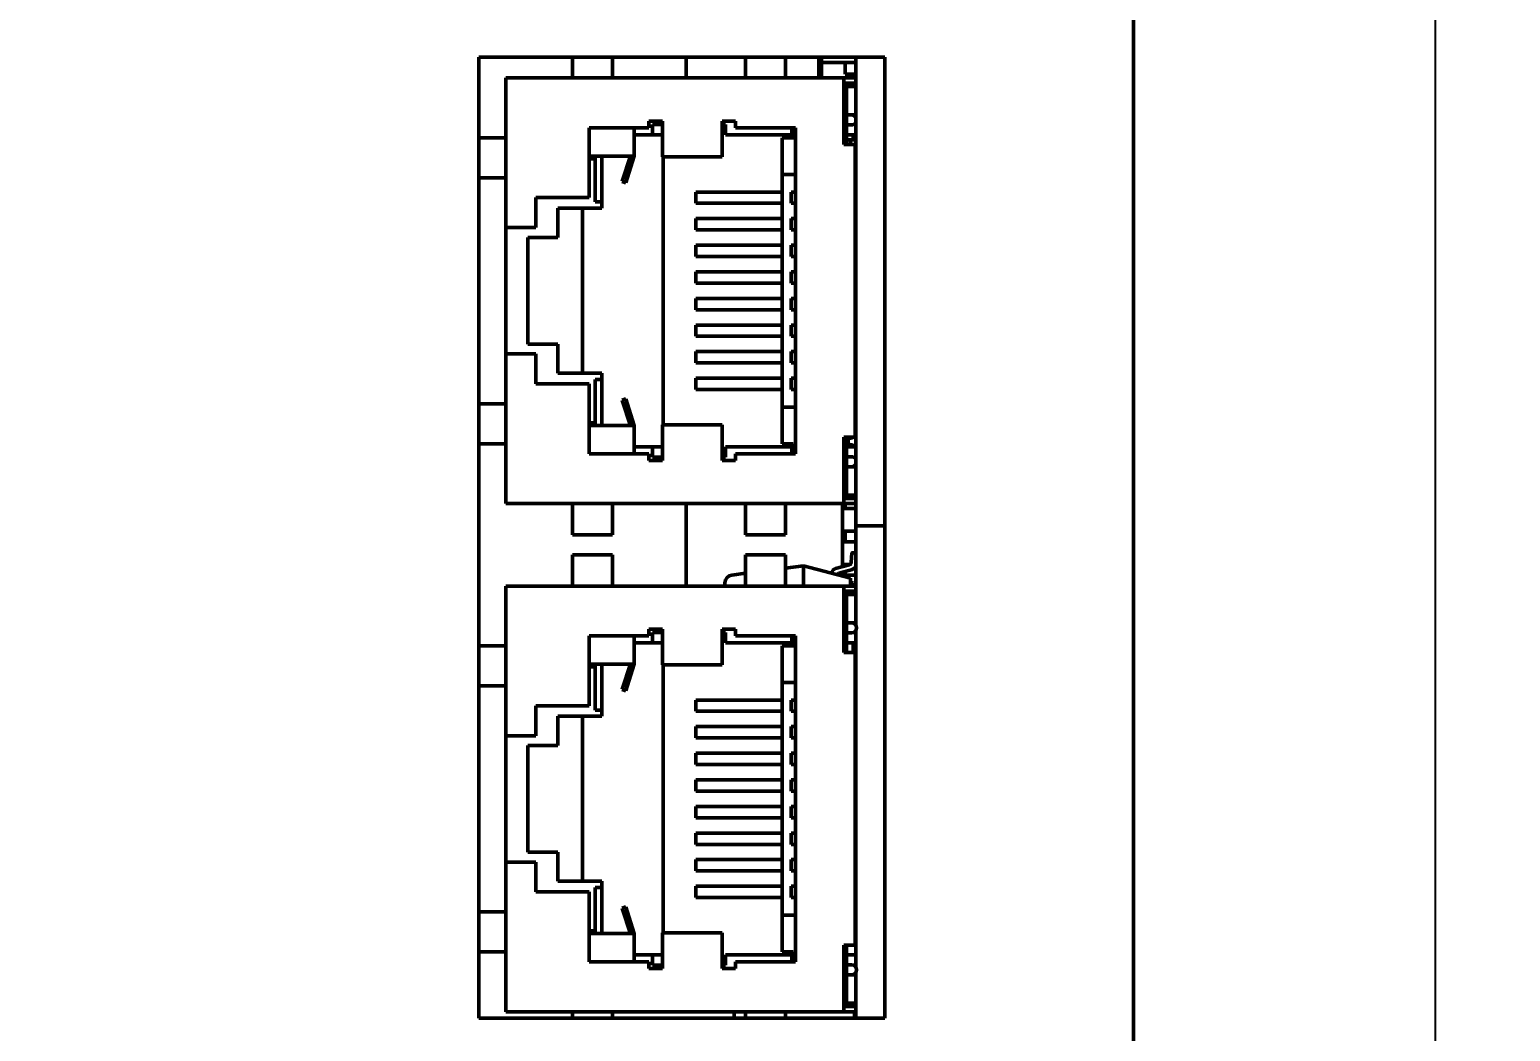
# Model space of a CAD drawing. Header units: millimetres. Extents: x 2121 to 4904, y 892 to 1933.
# Drawn here: x 2297 to 2410, y 1481.3 to 1557.8 of the extents above; entities that cross this region are included whole.
import ezdxf

# ---------------------------------------------------------------- set-up
doc = ezdxf.new("R2010")
doc.units = ezdxf.units.MM
doc.header["$LTSCALE"] = 1.8
doc.layers.add('외형선(ISO)', color=7, linetype='Continuous', lineweight=50)
doc.layers.add('치수(ISO)', color=7, linetype='Continuous', lineweight=25)
doc.styles.add('주 문자 (ISO)', font='')
doc.styles.add('주 텍스트 (ISO)', font='')
doc.styles.get('주 문자 (ISO)').set_extended_font_data('Tahoma')
doc.styles.get('주 텍스트 (ISO)').set_extended_font_data('Tahoma')
doc.dimstyles.new('기본값 (ISO)', dxfattribs={"dimscale": 1.8, "dimtxt": 3.5, "dimasz": 2.5, "dimexe": 3.175, "dimexo": 0, "dimgap": 0.762, "dimtad": 1, "dimrnd": 1e-08, "dimzin": 0, "dimtxsty": '주 텍스트 (ISO)', "dimcen": 0.09, "dimdle": 10, "dimclrd": 256, "dimclre": 256, "dimclrt": 256, "dimazin": 0, "dimtfac": 1.001486, "dimtmove": 0, "dimatfit": 3, "dimfxl": 1, "dimtolj": 1, "dimtzin": 0, "dimlwd": -1, "dimlwe": -1, "dimarcsym": 0})

# ---------------------------------------------------------------- blocks, each defined once
blk = doc.blocks.new('*D685')
at = {"layer": 'Defpoints', "color": 0}
for p in [(2296.96, 1640.94), (2404.33, 1640.94), (2379.76, 1292.84)]:
    blk.add_point(p, dxfattribs=at)
at = {"layer": '치수(ISO)', "color": 7}
for p, q in [((2296.96, 1640.94), (2410.04, 1640.94)), ((2404.33, 1297.34), (2404.33, 1636.44)), ((2379.76, 1292.84), (2410.04, 1292.84))]:
    blk.add_line(p, q, dxfattribs=at)
for points in [[(2405.08, 1636.44), (2403.58, 1636.44), (2404.33, 1640.94)], [(2403.58, 1297.34), (2405.08, 1297.34), (2404.33, 1292.84)]]:
    blk.add_solid(points, dxfattribs=at)
at = {"layer": '치수(ISO)', "insert": (2399.8, 1466.89), "char_height": 6.3, "attachment_point": 5, "rotation": 90, "style": '주 문자 (ISO)'}
blk.add_mtext('\\A1;174', dxfattribs=at)

msp = doc.modelspace()

# ---------------------------------------------------------------- linework, layer by layer
at = {"layer": '외형선(ISO)'}
for p, q in [((2381.26, 1300.94), (2381.26, 1650.94)), ((2331.26, 1482.34), (2331.26, 1555.74)), ((2331.26, 1555.74), (2362.26, 1555.74)), ((2338.42, 1555.74), (2338.42, 1554.75)), ((2338.42, 1555.74), (2338.42, 1555.74)), ((2341.47, 1555.74), (2341.47, 1555.74)), ((2341.47, 1555.74), (2341.47, 1554.75)), ((2347.11, 1554.14), (2347.11, 1555.74)), ((2351.63, 1555.74), (2351.63, 1554.75)), ((2351.63, 1555.74), (2351.63, 1555.74)), ((2354.68, 1555.74), (2354.68, 1555.74)), ((2354.68, 1555.74), (2354.68, 1554.75)), ((2357.24, 1555.74), (2357.24, 1554.14)), ((2357.44, 1555.32), (2357.44, 1555.74)), ((2359.24, 1555.32), (2357.44, 1555.32)), ((2357.44, 1554.14), (2357.44, 1555.32)), ((2359.24, 1555.32), (2360.06, 1555.32)), ((2359.24, 1555.32), (2359.24, 1555.32)), ((2359.24, 1554.44), (2359.24, 1555.32)), ((2360.06, 1555.74), (2360.06, 1519.94)), ((2362.26, 1555.74), (2362.26, 1482.34)), ((2333.34, 1554.14), (2359.15, 1554.14)), ((2333.34, 1542.71), (2333.34, 1554.14)), ((2338.42, 1554.14), (2338.42, 1554.75)), ((2341.47, 1554.14), (2341.47, 1554.75)), ((2351.63, 1554.14), (2351.63, 1554.75)), ((2354.68, 1554.14), (2354.68, 1554.75)), ((2359.15, 1554.14), (2360.06, 1554.14)), ((2359.15, 1554.14), (2359.15, 1549.06)), ((2359.15, 1553.75), (2360.06, 1553.75)), ((2359.24, 1554.44), (2360.06, 1554.44)), ((2359.67, 1553.75), (2359.67, 1553.48)), ((2360.04, 1554.44), (2360.04, 1554.14)), ((2359.15, 1553.64), (2359.35, 1553.64)), ((2359.35, 1553.64), (2359.35, 1549.8)), ((2360.06, 1553.48), (2359.35, 1553.48)), ((2344.26, 1550.84), (2344.26, 1550.33)), ((2345.28, 1550.84), (2344.26, 1550.84)), ((2345.28, 1550.59), (2344.52, 1550.59)), ((2344.52, 1550.59), (2344.52, 1549.8)), ((2345.28, 1550.33), (2345.28, 1550.84)), ((2349.85, 1550.33), (2349.85, 1550.84)), ((2350.87, 1550.84), (2349.85, 1550.84)), ((2350.1, 1550.59), (2349.85, 1550.59)), ((2350.1, 1549.8), (2350.1, 1550.59)), ((2350.87, 1550.33), (2350.87, 1550.84)), ((2359.73, 1551.33), (2359.35, 1551.33)), ((2359.35, 1550.56), (2359.73, 1550.56)), ((2360.06, 1551.33), (2359.73, 1551.33)), ((2331.74, 1549.57), (2331.26, 1549.57)), ((2332.73, 1549.57), (2331.74, 1549.57)), ((2332.73, 1549.57), (2333.34, 1549.57)), ((2339.69, 1550.33), (2339.69, 1545)), ((2344.26, 1550.33), (2339.69, 1550.33)), ((2343.14, 1549.8), (2343.14, 1550.33)), ((2344.52, 1549.8), (2343.14, 1549.8)), ((2343.14, 1548.18), (2343.14, 1549.8)), ((2345.28, 1549.8), (2344.52, 1549.8)), ((2345.28, 1550.33), (2345.28, 1549.75)), ((2345.28, 1548.36), (2345.28, 1549.75)), ((2349.85, 1550.33), (2349.85, 1549.75)), ((2349.85, 1548.36), (2349.85, 1549.75)), ((2355.18, 1549.8), (2350.1, 1549.8)), ((2355.44, 1550.33), (2350.87, 1550.33)), ((2355.44, 1549.57), (2354.42, 1549.57)), ((2354.42, 1549.57), (2354.42, 1546.78)), ((2355.18, 1549.8), (2355.18, 1550.33)), ((2355.18, 1549.8), (2355.44, 1549.8)), ((2355.44, 1525.44), (2355.44, 1550.33)), ((2359.15, 1549.8), (2359.35, 1549.8)), ((2359.25, 1549.57), (2359.15, 1549.57)), ((2359.25, 1549.06), (2359.25, 1549.57)), ((2359.35, 1549.06), (2359.35, 1549.8)), ((2360.06, 1549.8), (2359.35, 1549.8)), ((2359.35, 1549.42), (2359.68, 1549.42)), ((2359.66, 1549.06), (2359.66, 1549.42)), ((2359.68, 1549.42), (2359.86, 1549.42)), ((2359.86, 1549.8), (2359.86, 1549.42)), ((2359.86, 1549.42), (2360.06, 1549.42)), ((2340.52, 1548.18), (2339.69, 1548.18)), ((2340.15, 1548.18), (2340.15, 1547.97)), ((2340.52, 1548.18), (2343.14, 1548.18)), ((2340.65, 1548.18), (2340.65, 1544.67)), ((2342.21, 1546.23), (2342.84, 1548.18)), ((2343.14, 1548.18), (2342.48, 1546.14)), ((2345.28, 1548.36), (2345.28, 1548.12)), ((2349.85, 1548.12), (2345.28, 1548.12)), ((2345.33, 1527.65), (2345.33, 1548.12)), ((2349.85, 1548.36), (2349.85, 1548.12)), ((2360.01, 1549.06), (2359.15, 1549.06)), ((2360.01, 1526.71), (2360.01, 1549.06)), ((2360.01, 1548.94), (2360.06, 1548.94)), ((2360.06, 1548.29), (2360.01, 1548.29)), ((2340.15, 1547.97), (2339.69, 1547.97)), ((2340.15, 1547.97), (2340.15, 1544.67)), ((2360.01, 1547.8), (2360.06, 1547.8)), ((2331.74, 1546.52), (2331.26, 1546.52)), ((2332.73, 1546.52), (2331.74, 1546.52)), ((2332.73, 1546.52), (2333.34, 1546.52)), ((2342.48, 1546.14), (2342.21, 1546.23)), ((2354.42, 1546.78), (2355.44, 1546.78)), ((2354.42, 1529), (2354.42, 1546.78)), ((2360.01, 1546.88), (2360.06, 1546.88)), ((2360.01, 1546.75), (2360.06, 1546.75)), ((2360.06, 1546.29), (2360.01, 1546.29)), ((2335.63, 1545), (2335.63, 1542.71)), ((2339.69, 1545), (2335.63, 1545)), ((2347.84, 1544.57), (2347.84, 1545.43)), ((2347.84, 1545.43), (2354.42, 1545.43)), ((2355.11, 1544.57), (2355.11, 1545.43)), ((2355.44, 1545.43), (2355.11, 1545.43)), ((2360.01, 1545.75), (2360.06, 1545.75)), ((2360.06, 1545.41), (2360.01, 1545.41)), ((2337.3, 1544.19), (2337.3, 1541.95)), ((2337.3, 1544.19), (2340.65, 1544.19)), ((2339.18, 1531.59), (2339.18, 1544.19)), ((2340.15, 1544.67), (2340.65, 1544.67)), ((2340.65, 1544.19), (2340.65, 1544.67)), ((2347.84, 1544.57), (2354.42, 1544.57)), ((2355.44, 1544.57), (2355.11, 1544.57)), ((2360.06, 1544.54), (2360.01, 1544.54)), ((2360.01, 1544.34), (2360.06, 1544.34)), ((2360.06, 1544.29), (2360.01, 1544.29)), ((2360.01, 1543.75), (2360.06, 1543.75)), ((2333.34, 1533.06), (2333.34, 1542.71)), ((2333.34, 1542.71), (2335.63, 1542.71)), ((2347.84, 1542.54), (2347.84, 1543.4)), ((2347.84, 1543.4), (2354.42, 1543.4)), ((2347.84, 1542.54), (2354.42, 1542.54)), ((2355.11, 1542.54), (2355.11, 1543.4)), ((2355.44, 1543.4), (2355.11, 1543.4)), ((2355.44, 1542.54), (2355.11, 1542.54)), ((2360.06, 1543.37), (2360.01, 1543.37)), ((2360.06, 1542.51), (2360.01, 1542.51)), ((2335.02, 1541.95), (2335.02, 1533.82)), ((2337.3, 1541.95), (2335.02, 1541.95)), ((2347.84, 1540.5), (2347.84, 1541.37)), ((2347.84, 1541.37), (2354.42, 1541.37)), ((2355.11, 1540.5), (2355.11, 1541.37)), ((2355.44, 1541.37), (2355.11, 1541.37)), ((2360.01, 1541.8), (2360.06, 1541.8)), ((2360.01, 1541.75), (2360.06, 1541.75)), ((2360.06, 1541.34), (2360.01, 1541.34)), ((2347.84, 1540.5), (2354.42, 1540.5)), ((2355.44, 1540.5), (2355.11, 1540.5)), ((2360.06, 1540.48), (2360.01, 1540.48)), ((2360.06, 1540.29), (2360.01, 1540.29)), ((2360.01, 1540.18), (2360.06, 1540.18)), ((2347.84, 1538.47), (2347.84, 1539.34)), ((2347.84, 1539.34), (2354.42, 1539.34)), ((2355.11, 1538.47), (2355.11, 1539.34)), ((2355.44, 1539.34), (2355.11, 1539.34)), ((2360.06, 1539.31), (2360.01, 1539.31)), ((2347.84, 1538.47), (2354.42, 1538.47)), ((2355.44, 1538.47), (2355.11, 1538.47)), ((2360.06, 1538.45), (2360.01, 1538.45)), ((2360.06, 1538.29), (2360.01, 1538.29)), ((2347.84, 1536.44), (2347.84, 1537.3)), ((2347.84, 1537.3), (2354.42, 1537.3)), ((2355.11, 1536.44), (2355.11, 1537.3)), ((2355.44, 1537.3), (2355.11, 1537.3)), ((2360.01, 1537.75), (2360.06, 1537.75)), ((2360.01, 1537.64), (2360.06, 1537.64)), ((2360.06, 1537.28), (2360.01, 1537.28)), ((2347.84, 1536.44), (2354.42, 1536.44)), ((2355.44, 1536.44), (2355.11, 1536.44)), ((2360.06, 1536.42), (2360.01, 1536.42)), ((2347.84, 1534.41), (2347.84, 1535.27)), ((2347.84, 1535.27), (2354.42, 1535.27)), ((2355.11, 1534.41), (2355.11, 1535.27)), ((2355.44, 1535.27), (2355.11, 1535.27)), ((2360.06, 1535.25), (2360.01, 1535.25)), ((2335.02, 1533.82), (2337.3, 1533.82)), ((2337.3, 1533.82), (2337.3, 1531.59)), ((2347.84, 1534.41), (2354.42, 1534.41)), ((2355.44, 1534.41), (2355.11, 1534.41)), ((2360.06, 1534.38), (2360.01, 1534.38)), ((2360.01, 1534.18), (2360.06, 1534.18)), ((2333.34, 1533.06), (2335.63, 1533.06)), ((2333.34, 1521.63), (2333.34, 1533.06)), ((2335.63, 1533.06), (2335.63, 1530.78)), ((2347.84, 1532.38), (2347.84, 1533.24)), ((2347.84, 1533.24), (2354.42, 1533.24)), ((2347.84, 1532.38), (2354.42, 1532.38)), ((2355.11, 1532.38), (2355.11, 1533.24)), ((2355.44, 1533.24), (2355.11, 1533.24)), ((2355.44, 1532.38), (2355.11, 1532.38)), ((2360.06, 1533.21), (2360.01, 1533.21)), ((2360.06, 1532.35), (2360.01, 1532.35)), ((2340.65, 1531.59), (2337.3, 1531.59)), ((2340.65, 1531.11), (2340.65, 1531.59)), ((2347.84, 1530.34), (2347.84, 1531.21)), ((2347.84, 1531.21), (2354.42, 1531.21)), ((2355.11, 1530.34), (2355.11, 1531.21)), ((2355.44, 1531.21), (2355.11, 1531.21)), ((2360.01, 1531.64), (2360.06, 1531.64)), ((2360.06, 1531.18), (2360.01, 1531.18)), ((2335.63, 1530.78), (2339.69, 1530.78)), ((2339.69, 1530.78), (2339.69, 1525.44)), ((2340.15, 1527.8), (2340.15, 1531.11)), ((2340.65, 1531.11), (2340.15, 1531.11)), ((2340.65, 1531.11), (2340.65, 1527.6)), ((2347.84, 1530.34), (2354.42, 1530.34)), ((2355.44, 1530.34), (2355.11, 1530.34)), ((2360.06, 1530.32), (2360.01, 1530.32)), ((2331.74, 1529.25), (2331.26, 1529.25)), ((2332.73, 1529.25), (2331.74, 1529.25)), ((2332.73, 1529.25), (2333.34, 1529.25)), ((2342.21, 1529.54), (2342.48, 1529.63)), ((2342.84, 1527.6), (2342.21, 1529.54)), ((2342.48, 1529.63), (2343.14, 1527.6)), ((2354.42, 1529), (2355.44, 1529)), ((2354.42, 1529), (2354.42, 1526.2)), ((2340.15, 1527.8), (2339.69, 1527.8)), ((2340.15, 1527.6), (2340.15, 1527.8)), ((2340.52, 1527.6), (2339.69, 1527.6)), ((2340.52, 1527.6), (2343.14, 1527.6)), ((2343.14, 1527.6), (2343.14, 1525.98)), ((2345.28, 1527.65), (2345.28, 1527.41)), ((2349.85, 1527.65), (2345.28, 1527.65)), ((2345.28, 1526.02), (2345.28, 1527.41)), ((2349.85, 1527.65), (2349.85, 1527.41)), ((2349.85, 1526.02), (2349.85, 1527.41)), ((2359.15, 1521.63), (2359.15, 1526.71)), ((2360.01, 1526.71), (2359.15, 1526.71)), ((2359.25, 1526.2), (2359.25, 1526.71)), ((2359.35, 1525.98), (2359.35, 1526.71)), ((2359.46, 1526.71), (2359.46, 1525.98)), ((2331.74, 1526.2), (2331.26, 1526.2)), ((2332.73, 1526.2), (2331.74, 1526.2)), ((2332.73, 1526.2), (2333.34, 1526.2)), ((2343.14, 1525.98), (2344.52, 1525.98)), ((2343.14, 1525.44), (2343.14, 1525.98)), ((2344.52, 1525.98), (2344.52, 1525.19)), ((2345.28, 1525.98), (2344.52, 1525.98)), ((2345.28, 1526.02), (2345.28, 1525.44)), ((2349.85, 1526.02), (2349.85, 1525.44)), ((2355.18, 1525.98), (2350.1, 1525.98)), ((2350.1, 1525.19), (2350.1, 1525.98)), ((2354.42, 1526.2), (2355.28, 1526.2)), ((2355.18, 1525.98), (2355.28, 1525.98)), ((2355.18, 1525.44), (2355.18, 1525.98)), ((2355.28, 1526.2), (2355.28, 1525.44)), ((2359.15, 1526.2), (2359.25, 1526.2)), ((2359.15, 1525.98), (2359.35, 1525.98)), ((2359.35, 1525.98), (2359.35, 1522.14)), ((2360.06, 1525.98), (2359.35, 1525.98)), ((2339.69, 1525.44), (2344.26, 1525.44)), ((2344.26, 1525.44), (2344.26, 1524.93)), ((2344.26, 1524.93), (2345.28, 1524.93)), ((2344.52, 1525.19), (2345.28, 1525.19)), ((2345.28, 1524.93), (2345.28, 1525.44)), ((2349.85, 1524.93), (2349.85, 1525.44)), ((2349.85, 1525.19), (2350.1, 1525.19)), ((2349.85, 1524.93), (2350.87, 1524.93)), ((2350.87, 1525.44), (2355.44, 1525.44)), ((2350.87, 1524.93), (2350.87, 1525.44)), ((2359.73, 1525.21), (2359.35, 1525.21)), ((2359.35, 1524.45), (2359.73, 1524.45)), ((2360.06, 1524.45), (2359.73, 1524.45)), ((2359.15, 1522.14), (2359.35, 1522.14)), ((2360.06, 1522.29), (2359.35, 1522.29)), ((2359.67, 1522.29), (2359.67, 1522.02)), ((2333.34, 1521.63), (2359.15, 1521.63)), ((2338.42, 1521.03), (2338.42, 1521.63)), ((2338.42, 1521.03), (2338.42, 1520.03)), ((2341.47, 1521.03), (2341.47, 1521.63)), ((2341.47, 1521.03), (2341.47, 1520.03)), ((2347.11, 1515.34), (2347.11, 1521.63)), ((2351.63, 1521.03), (2351.63, 1521.63)), ((2351.63, 1521.03), (2351.63, 1520.03)), ((2354.68, 1521.03), (2354.68, 1521.63)), ((2354.68, 1521.03), (2354.68, 1520.03)), ((2359.04, 1521.63), (2359.04, 1516.82)), ((2359.25, 1521.25), (2359.04, 1521.25)), ((2359.15, 1522.06), (2359.25, 1522.06)), ((2360.06, 1522.02), (2359.15, 1522.02)), ((2360.06, 1521.63), (2359.15, 1521.63)), ((2359.25, 1522.06), (2359.67, 1522.06)), ((2359.25, 1522.06), (2359.25, 1522.02)), ((2359.25, 1521.63), (2359.25, 1521.25)), ((2359.25, 1521.25), (2360.06, 1521.25)), ((2338.42, 1520.03), (2338.42, 1519.24)), ((2341.47, 1520.03), (2341.47, 1519.24)), ((2351.63, 1520.03), (2351.63, 1519.24)), ((2354.68, 1520.03), (2354.68, 1519.24)), ((2360.06, 1519.94), (2362.26, 1519.94)), ((2360.06, 1512.33), (2360.06, 1519.94)), ((2341.47, 1519.24), (2338.42, 1519.24)), ((2354.68, 1519.24), (2351.63, 1519.24)), ((2359.04, 1519.52), (2359.25, 1519.52)), ((2359.25, 1518.71), (2359.04, 1518.71)), ((2359.25, 1519.52), (2360.06, 1519.52)), ((2359.25, 1519.52), (2359.25, 1518.71)), ((2359.25, 1518.71), (2360.06, 1518.71)), ((2338.42, 1517.73), (2338.42, 1516.94)), ((2341.47, 1517.73), (2338.42, 1517.73)), ((2341.47, 1517.73), (2341.47, 1516.94)), ((2351.63, 1517.73), (2351.63, 1516.94)), ((2354.68, 1517.73), (2351.63, 1517.73)), ((2354.68, 1517.73), (2354.68, 1516.94)), ((2359.76, 1517.87), (2359.71, 1517.14)), ((2360.06, 1517.88), (2359.78, 1517.88)), ((2338.42, 1516.94), (2338.42, 1515.95)), ((2341.47, 1516.94), (2341.47, 1515.95)), ((2351.63, 1516.94), (2351.63, 1515.95)), ((2354.68, 1516.94), (2354.68, 1515.95)), ((2354.68, 1516.71), (2356.06, 1516.89)), ((2356.06, 1515.34), (2356.06, 1516.89)), ((2359.66, 1515.93), (2356.06, 1516.89)), ((2359.57, 1516.96), (2358.51, 1516.67)), ((2358.76, 1516.33), (2359.81, 1516.61)), ((2359.04, 1516.98), (2359.25, 1516.98)), ((2359.25, 1516.98), (2359.62, 1516.98)), ((2359.25, 1516.98), (2359.25, 1516.87)), ((2359.25, 1516.46), (2359.25, 1516.17)), ((2333.34, 1515.34), (2359.15, 1515.34)), ((2333.34, 1503.91), (2333.34, 1515.34)), ((2338.42, 1515.34), (2338.42, 1515.95)), ((2341.47, 1515.34), (2341.47, 1515.95)), ((2350.06, 1515.34), (2350.06, 1515.58)), ((2350.58, 1516.17), (2351.63, 1516.31)), ((2351.63, 1515.34), (2351.63, 1515.95)), ((2354.68, 1515.34), (2354.68, 1515.95)), ((2359.04, 1516.4), (2359.04, 1516.1)), ((2359.25, 1516.17), (2359.04, 1516.17)), ((2359.15, 1515.34), (2360.06, 1515.34)), ((2359.15, 1515.34), (2359.15, 1510.26)), ((2359.25, 1516.17), (2360.06, 1516.17)), ((2359.66, 1515.34), (2359.66, 1515.93)), ((2359.86, 1515.58), (2359.66, 1515.63)), ((2359.86, 1515.58), (2359.86, 1515.34)), ((2359.15, 1514.95), (2360.06, 1514.95)), ((2359.15, 1514.84), (2359.35, 1514.84)), ((2359.35, 1514.84), (2359.35, 1511)), ((2360.06, 1514.68), (2359.35, 1514.68)), ((2359.66, 1514.68), (2359.66, 1514.95)), ((2359.67, 1514.78), (2359.66, 1514.78)), ((2359.67, 1514.95), (2359.67, 1514.68)), ((2344.26, 1512.04), (2344.26, 1511.53)), ((2345.28, 1512.04), (2344.26, 1512.04)), ((2345.28, 1511.53), (2345.28, 1512.04)), ((2349.85, 1511.53), (2349.85, 1512.04)), ((2350.87, 1512.04), (2349.85, 1512.04)), ((2350.87, 1511.53), (2350.87, 1512.04)), ((2359.73, 1512.53), (2359.35, 1512.53)), ((2360.06, 1512.53), (2359.73, 1512.53)), ((2360.06, 1486.22), (2360.06, 1511.95)), ((2339.69, 1511.53), (2339.69, 1506.2)), ((2344.26, 1511.53), (2339.69, 1511.53)), ((2343.14, 1511), (2343.14, 1511.53)), ((2344.52, 1511), (2343.14, 1511)), ((2343.14, 1509.38), (2343.14, 1511)), ((2345.28, 1511.79), (2344.52, 1511.79)), ((2344.52, 1511.79), (2344.52, 1511)), ((2345.28, 1511), (2344.52, 1511)), ((2345.28, 1511.53), (2345.28, 1510.95)), ((2345.28, 1509.56), (2345.28, 1510.95)), ((2350.1, 1511.79), (2349.85, 1511.79)), ((2349.85, 1511.53), (2349.85, 1510.95)), ((2349.85, 1509.56), (2349.85, 1510.95)), ((2350.1, 1511), (2350.1, 1511.79)), ((2355.18, 1511), (2350.1, 1511)), ((2355.44, 1511.53), (2350.87, 1511.53)), ((2355.18, 1511), (2355.18, 1511.53)), ((2355.18, 1511), (2355.44, 1511)), ((2355.44, 1486.64), (2355.44, 1511.53)), ((2359.15, 1511), (2359.35, 1511)), ((2359.35, 1511.76), (2359.73, 1511.76)), ((2359.35, 1510.26), (2359.35, 1511)), ((2360.06, 1511), (2359.35, 1511)), ((2359.86, 1511), (2359.86, 1510.26)), ((2331.74, 1510.77), (2331.26, 1510.77)), ((2332.73, 1510.77), (2331.74, 1510.77)), ((2332.73, 1510.77), (2333.34, 1510.77)), ((2355.44, 1510.77), (2354.42, 1510.77)), ((2354.42, 1510.77), (2354.42, 1507.98)), ((2359.25, 1510.77), (2359.15, 1510.77)), ((2360.01, 1510.26), (2359.15, 1510.26)), ((2359.25, 1510.26), (2359.25, 1510.77)), ((2360.01, 1487.91), (2360.01, 1510.26)), ((2360.01, 1510.08), (2360.06, 1510.08)), ((2360.06, 1509.65), (2360.01, 1509.65)), ((2340.52, 1509.38), (2339.69, 1509.38)), ((2340.15, 1509.17), (2339.69, 1509.17)), ((2340.15, 1509.38), (2340.15, 1509.17)), ((2340.15, 1509.17), (2340.15, 1505.87)), ((2340.52, 1509.38), (2343.14, 1509.38)), ((2340.65, 1509.38), (2340.65, 1505.87)), ((2342.21, 1507.43), (2342.84, 1509.38)), ((2343.14, 1509.38), (2342.48, 1507.34)), ((2345.28, 1509.56), (2345.28, 1509.32)), ((2349.85, 1509.32), (2345.28, 1509.32)), ((2345.33, 1488.85), (2345.33, 1509.32)), ((2349.85, 1509.56), (2349.85, 1509.32)), ((2360.01, 1509.11), (2360.06, 1509.11)), ((2360.06, 1508.65), (2360.01, 1508.65)), ((2331.74, 1507.72), (2331.26, 1507.72)), ((2332.73, 1507.72), (2331.74, 1507.72)), ((2332.73, 1507.72), (2333.34, 1507.72)), ((2342.48, 1507.34), (2342.21, 1507.43)), ((2354.42, 1507.98), (2355.44, 1507.98)), ((2354.42, 1490.2), (2354.42, 1507.98)), ((2360.01, 1508.46), (2360.06, 1508.46)), ((2360.01, 1507.54), (2360.06, 1507.54)), ((2347.84, 1505.77), (2347.84, 1506.63)), ((2347.84, 1506.63), (2354.42, 1506.63)), ((2355.11, 1505.77), (2355.11, 1506.63)), ((2355.44, 1506.63), (2355.11, 1506.63)), ((2360.01, 1507.11), (2360.06, 1507.11)), ((2360.06, 1506.65), (2360.01, 1506.65)), ((2360.06, 1506.61), (2360.01, 1506.61)), ((2335.63, 1506.2), (2335.63, 1503.91)), ((2339.69, 1506.2), (2335.63, 1506.2)), ((2337.3, 1505.39), (2337.3, 1503.15)), ((2337.3, 1505.39), (2340.65, 1505.39)), ((2339.18, 1492.79), (2339.18, 1505.39)), ((2340.15, 1505.87), (2340.65, 1505.87)), ((2340.65, 1505.39), (2340.65, 1505.87)), ((2347.84, 1505.77), (2354.42, 1505.77)), ((2355.44, 1505.77), (2355.11, 1505.77)), ((2360.06, 1505.74), (2360.01, 1505.74)), ((2347.84, 1503.74), (2347.84, 1504.6)), ((2347.84, 1504.6), (2354.42, 1504.6)), ((2355.11, 1503.74), (2355.11, 1504.6)), ((2355.44, 1504.6), (2355.11, 1504.6)), ((2360.01, 1505), (2360.06, 1505)), ((2360.06, 1504.65), (2360.01, 1504.65)), ((2360.06, 1504.57), (2360.01, 1504.57)), ((2333.34, 1494.26), (2333.34, 1503.91)), ((2333.34, 1503.91), (2335.63, 1503.91)), ((2335.02, 1503.15), (2335.02, 1495.02)), ((2337.3, 1503.15), (2335.02, 1503.15)), ((2347.84, 1503.74), (2354.42, 1503.74)), ((2355.44, 1503.74), (2355.11, 1503.74)), ((2360.06, 1503.71), (2360.01, 1503.71)), ((2360.01, 1503.38), (2360.06, 1503.38)), ((2347.84, 1501.7), (2347.84, 1502.57)), ((2347.84, 1502.57), (2354.42, 1502.57)), ((2355.11, 1501.7), (2355.11, 1502.57)), ((2355.44, 1502.57), (2355.11, 1502.57)), ((2360.06, 1502.54), (2360.01, 1502.54)), ((2347.84, 1501.7), (2354.42, 1501.7)), ((2355.44, 1501.7), (2355.11, 1501.7)), ((2360.06, 1501.68), (2360.01, 1501.68)), ((2360.01, 1500.84), (2360.06, 1500.84)), ((2347.84, 1499.67), (2347.84, 1500.54)), ((2347.84, 1500.54), (2354.42, 1500.54)), ((2347.84, 1499.67), (2354.42, 1499.67)), ((2355.11, 1499.67), (2355.11, 1500.54)), ((2355.44, 1500.54), (2355.11, 1500.54)), ((2355.44, 1499.67), (2355.11, 1499.67)), ((2360.06, 1500.51), (2360.01, 1500.51)), ((2360.06, 1499.65), (2360.01, 1499.65)), ((2347.84, 1497.64), (2347.84, 1498.5)), ((2347.84, 1498.5), (2354.42, 1498.5)), ((2355.11, 1497.64), (2355.11, 1498.5)), ((2355.44, 1498.5), (2355.11, 1498.5)), ((2360.06, 1498.48), (2360.01, 1498.48)), ((2347.84, 1497.64), (2354.42, 1497.64)), ((2355.44, 1497.64), (2355.11, 1497.64)), ((2360.06, 1497.62), (2360.01, 1497.62)), ((2360.01, 1497.38), (2360.06, 1497.38)), ((2347.84, 1495.61), (2347.84, 1496.47)), ((2347.84, 1496.47), (2354.42, 1496.47)), ((2355.11, 1495.61), (2355.11, 1496.47)), ((2355.44, 1496.47), (2355.11, 1496.47)), ((2360.06, 1496.45), (2360.01, 1496.45)), ((2335.02, 1495.02), (2337.3, 1495.02)), ((2337.3, 1495.02), (2337.3, 1492.79)), ((2347.84, 1495.61), (2354.42, 1495.61)), ((2355.44, 1495.61), (2355.11, 1495.61)), ((2360.06, 1495.58), (2360.01, 1495.58)), ((2333.34, 1494.26), (2335.63, 1494.26)), ((2333.34, 1482.83), (2333.34, 1494.26)), ((2335.63, 1494.26), (2335.63, 1491.98)), ((2347.84, 1493.58), (2347.84, 1494.44)), ((2347.84, 1494.44), (2354.42, 1494.44)), ((2355.11, 1493.58), (2355.11, 1494.44)), ((2355.44, 1494.44), (2355.11, 1494.44)), ((2360.01, 1494.84), (2360.06, 1494.84)), ((2360.06, 1494.41), (2360.01, 1494.41)), ((2340.65, 1492.79), (2337.3, 1492.79)), ((2340.65, 1492.31), (2340.65, 1492.79)), ((2347.84, 1493.58), (2354.42, 1493.58)), ((2355.44, 1493.58), (2355.11, 1493.58)), ((2360.06, 1493.55), (2360.01, 1493.55)), ((2335.63, 1491.98), (2339.69, 1491.98)), ((2339.69, 1491.98), (2339.69, 1486.64)), ((2340.15, 1489), (2340.15, 1492.31)), ((2340.65, 1492.31), (2340.15, 1492.31)), ((2340.65, 1492.31), (2340.65, 1488.8)), ((2347.84, 1491.54), (2347.84, 1492.41)), ((2347.84, 1492.41), (2354.42, 1492.41)), ((2355.11, 1491.54), (2355.11, 1492.41)), ((2355.44, 1492.41), (2355.11, 1492.41)), ((2360.06, 1492.38), (2360.01, 1492.38)), ((2331.74, 1490.45), (2331.26, 1490.45)), ((2332.73, 1490.45), (2331.74, 1490.45)), ((2332.73, 1490.45), (2333.34, 1490.45)), ((2342.21, 1490.74), (2342.48, 1490.83)), ((2342.84, 1488.8), (2342.21, 1490.74)), ((2342.48, 1490.83), (2343.14, 1488.8)), ((2347.84, 1491.54), (2354.42, 1491.54)), ((2355.44, 1491.54), (2355.11, 1491.54)), ((2360.06, 1491.52), (2360.01, 1491.52)), ((2354.42, 1490.2), (2355.44, 1490.2)), ((2354.42, 1490.2), (2354.42, 1487.4)), ((2340.15, 1489), (2339.69, 1489)), ((2340.52, 1488.8), (2339.69, 1488.8)), ((2340.15, 1488.8), (2340.15, 1489)), ((2340.52, 1488.8), (2343.14, 1488.8)), ((2343.14, 1488.8), (2343.14, 1487.18)), ((2345.28, 1488.85), (2345.28, 1488.61)), ((2349.85, 1488.85), (2345.28, 1488.85)), ((2345.28, 1487.22), (2345.28, 1488.61)), ((2349.85, 1488.85), (2349.85, 1488.61)), ((2349.85, 1487.22), (2349.85, 1488.61)), ((2331.74, 1487.4), (2331.26, 1487.4)), ((2332.73, 1487.4), (2331.74, 1487.4)), ((2332.73, 1487.4), (2333.34, 1487.4)), ((2343.14, 1487.18), (2344.52, 1487.18)), ((2343.14, 1486.64), (2343.14, 1487.18)), ((2344.52, 1487.18), (2344.52, 1486.39)), ((2345.28, 1487.18), (2344.52, 1487.18)), ((2345.28, 1487.22), (2345.28, 1486.64)), ((2349.85, 1487.22), (2349.85, 1486.64)), ((2355.18, 1487.18), (2350.1, 1487.18)), ((2350.1, 1486.39), (2350.1, 1487.18)), ((2354.42, 1487.4), (2355.28, 1487.4)), ((2355.18, 1487.18), (2355.28, 1487.18)), ((2355.18, 1486.64), (2355.18, 1487.18)), ((2355.28, 1487.4), (2355.28, 1486.64)), ((2359.15, 1482.83), (2359.15, 1487.91)), ((2360.01, 1487.91), (2359.15, 1487.91)), ((2359.15, 1487.4), (2359.25, 1487.4)), ((2359.15, 1487.18), (2359.35, 1487.18)), ((2359.25, 1487.4), (2359.25, 1487.91)), ((2359.35, 1487.18), (2359.35, 1487.91)), ((2359.35, 1487.18), (2359.35, 1483.34)), ((2360.06, 1487.18), (2359.35, 1487.18)), ((2339.69, 1486.64), (2344.26, 1486.64)), ((2344.26, 1486.64), (2344.26, 1486.13)), ((2344.26, 1486.13), (2345.28, 1486.13)), ((2344.52, 1486.39), (2345.28, 1486.39)), ((2345.28, 1486.13), (2345.28, 1486.64)), ((2349.85, 1486.13), (2349.85, 1486.64)), ((2349.85, 1486.39), (2350.1, 1486.39)), ((2349.85, 1486.13), (2350.87, 1486.13)), ((2350.87, 1486.64), (2355.44, 1486.64)), ((2350.87, 1486.13), (2350.87, 1486.64)), ((2359.73, 1486.41), (2359.35, 1486.41)), ((2359.35, 1485.65), (2359.73, 1485.65)), ((2360.06, 1485.65), (2359.73, 1485.65)), ((2360.06, 1482.34), (2360.06, 1485.84)), ((2333.34, 1482.83), (2359.15, 1482.83)), ((2338.42, 1482.34), (2338.42, 1482.83)), ((2341.47, 1482.34), (2341.47, 1482.83)), ((2350.76, 1482.34), (2350.76, 1482.83)), ((2351.63, 1482.34), (2351.63, 1482.83)), ((2354.68, 1482.34), (2354.68, 1482.83)), ((2359.15, 1483.34), (2359.35, 1483.34)), ((2359.18, 1483.22), (2359.15, 1483.26)), ((2360.06, 1483.22), (2359.15, 1483.22)), ((2360.06, 1482.83), (2359.15, 1482.83)), ((2360.06, 1483.49), (2359.35, 1483.49)), ((2359.35, 1483.38), (2359.46, 1483.38)), ((2359.46, 1483.22), (2359.46, 1483.38)), ((2359.46, 1483.38), (2359.66, 1483.38)), ((2359.67, 1483.49), (2359.67, 1483.22)), ((2359.96, 1482.34), (2359.96, 1482.83)), ((2362.26, 1482.34), (2331.26, 1482.34))]:
    msp.add_line(p, q, dxfattribs=at)
for centre, radius, start, end in [((2359.73, 1550.94), 0.381, 29.9264, 90), ((2359.73, 1550.94), 0.381, 270, 330.0736), ((2359.61, 1541.33), 0.41, 1.1749, 13.1793), ((2359.61, 1536.13), 0.41, 346.8207, 13.1793), ((2359.61, 1533.53), 0.41, 346.8207, 13.1793), ((2359.61, 1529.63), 0.41, 346.8207, 13.1793), ((2359.61, 1528.33), 0.41, 346.8207, 13.1793), ((2359.61, 1527.03), 0.41, 248.5404, 308.2489), ((2359.61, 1527.03), 0.41, 346.8207, 13.1793), ((2359.61, 1525.73), 0.41, 36.0714, 111.4596), ((2359.73, 1524.83), 0.381, 29.9264, 90), ((2359.73, 1524.83), 0.381, 270, 330.0736), ((2359.78, 1517.86), 0.02, 90, 176.5), ((2358.61, 1516.29), 0.4, 105.1099, 175.375), ((2359.51, 1517.15), 0.2, 285.1099, 356.5), ((2359.7, 1517), 0.4, 285.1099, 332.5935), ((2350.66, 1515.58), 0.6, 97.5, 180), ((2358.81, 1516.13), 0.2, 105.1099, 158.0669), ((2359.73, 1512.14), 0.381, 270, 90), ((2359.73, 1486.03), 0.381, 270, 90), ((2359.66, 1483.78), 0.4, 270, 271.2663)]:
    msp.add_arc(centre, radius, start, end, dxfattribs=at)

# ---------------------------------------------------------------- dimensions: what is measured, and where the dimension line sits
at = {"layer": '치수(ISO)'}
dim = msp.add_linear_dim(base=(2404.33, 1640.94), p1=(2379.76, 1292.84), p2=(2296.96, 1640.94), angle=90, text='174', dimstyle='기본값 (ISO)', override={"dimdec": 1, "dimlfac": 0.5, "dimzin": 8, "dimdsep": 46, "dimtxsty": '주 문자 (ISO)', "dimclrd": 7, "dimclre": 7, "dimclrt": 256, "dimtofl": 0, "dimatfit": 1}, dxfattribs=at)
dim.commit()
dim.dimension.update_dxf_attribs({"geometry": '*D685', "text_midpoint": (2399.8, 1466.89)})

doc.saveas('drawing.dxf')
